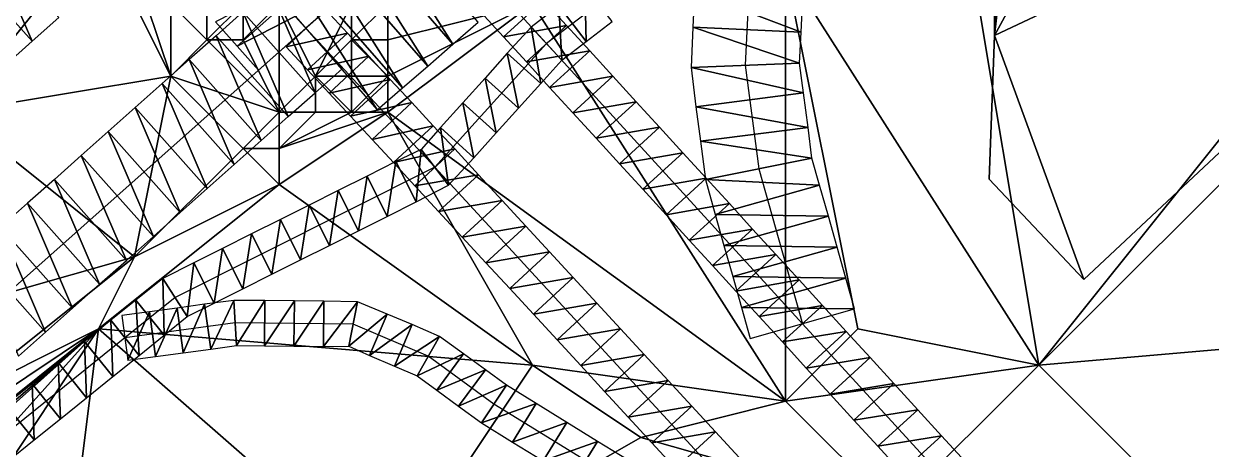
# Model space of a CAD drawing. Header units: metres. Extents: x -1103 to 901, y -902 to 905.
# Drawn here: x -854.1 to -788.5, y 797.3 to 820.9 of the extents above; entities that cross this region are included whole.
import ezdxf

# ---------------------------------------------------------------- set-up
doc = ezdxf.new("R2010")
doc.units = ezdxf.units.M
for name, color, linetype in [('OSM_BUILDING_FOOTPRINTS', 7, 'CONTINUOUS'), ('OSM_BUILDING_ROOFS', 1, 'CONTINUOUS'), ('OSM_BUILDING_WALLS', 8, 'CONTINUOUS'), ('OSM_PATH_AXES', 30, 'CONTINUOUS'), ('OSM_PATH_SURFACE', 30, 'CONTINUOUS'), ('OSM_ROAD_AXES', 2, 'CONTINUOUS'), ('OSM_ROAD_SURFACE', 9, 'CONTINUOUS'), ('OSM_TERRAIN', 3, 'CONTINUOUS')]:
    doc.layers.add(name, color=color, linetype=linetype)

msp = doc.modelspace()

# ---------------------------------------------------------------- linework, layer by layer
at = {"layer": 'OSM_BUILDING_FOOTPRINTS'}
msp.add_polyline3d([(-800.733, 812.288, 12.242), (-800.445, 820.25, 12.242), (-800.445, 828.08, 12.242), (-800.213, 835.28, 12.242), (-799.561, 838.387, 12.242), (-798.058, 841.417, 12.242), (-779.687, 858.371, 12.242), (-761.492, 838.62, 12.242), (-795.515, 806.736, 12.242), (-800.733, 812.288, 12.242)], close=True, dxfattribs=at)
at = {"layer": 'OSM_BUILDING_ROOFS'}
for points in [[(-800.445, 820.25, 36.642), (-761.492, 838.62, 36.642), (-779.687, 858.371, 36.642)], [(-800.445, 820.25, 36.642), (-779.687, 858.371, 36.642), (-798.058, 841.417, 36.642)], [(-800.445, 820.25, 36.642), (-798.058, 841.417, 36.642), (-799.561, 838.387, 36.642)], [(-800.445, 820.25, 36.642), (-795.515, 806.736, 36.642), (-761.492, 838.62, 36.642)], [(-800.445, 820.25, 36.642), (-799.561, 838.387, 36.642), (-800.213, 835.28, 36.642)], [(-800.445, 820.25, 36.642), (-800.213, 835.28, 36.642), (-800.445, 828.08, 36.642)], [(-800.445, 820.25, 36.642), (-800.733, 812.288, 36.642), (-795.515, 806.736, 36.642)]]:
    msp.add_3dface(points, dxfattribs=at)
at = {"layer": 'OSM_BUILDING_WALLS'}
for points in [[(-795.515, 806.736, 12.242), (-761.492, 838.62, 12.242), (-761.492, 838.62, 36.642)], [(-795.515, 806.736, 12.242), (-761.492, 838.62, 36.642), (-795.515, 806.736, 36.642)], [(-800.445, 828.08, 12.242), (-800.445, 820.25, 12.242), (-800.445, 820.25, 36.642)], [(-800.445, 828.08, 12.242), (-800.445, 820.25, 36.642), (-800.445, 828.08, 36.642)], [(-800.445, 820.25, 12.242), (-800.733, 812.288, 12.242), (-800.733, 812.288, 36.642)], [(-800.445, 820.25, 12.242), (-800.733, 812.288, 36.642), (-800.445, 820.25, 36.642)], [(-800.733, 812.288, 12.242), (-795.515, 806.736, 12.242), (-795.515, 806.736, 36.642)], [(-800.733, 812.288, 12.242), (-795.515, 806.736, 36.642), (-800.733, 812.288, 36.642)]]:
    msp.add_3dface(points, dxfattribs=at)
at = {"layer": 'OSM_PATH_AXES'}
for points in [[(-743.723, 900, 12.989), (-770.169, 875.767, 14), (-799.959, 848.816, 15.237), (-811.135, 840.223, 15.725), (-815.313, 832.913, 15.655), (-819.458, 824.22, 15.058), (-825.228, 819.797, 14.907), (-831.396, 812.951, 14.445), (-845.766, 805.74, 13.499), (-848.54, 803.506, 13.339), (-863.043, 791.817, 13.148), (-891.727, 764.799, 12.959), (-936.196, 727.021, 12.645), (-966.517, 700.147, 13.969), (-1004.088, 667.677, 15.854), (-1037.669, 636.678, 14.518), (-1061.015, 615.323, 13.861), (-1079.253, 598.535, 13.844), (-1081.375, 596.964, 13.862), (-1100, 583.18, 13.331)], [(-807.818, 787.328, 14.131), (-828.135, 799.846, 14.191), (-831.761, 802.5, 14.032), (-835.917, 804.27, 13.891), (-842.439, 804.336, 13.611), (-848.54, 803.506, 13.339)]]:
    msp.add_polyline3d(points, dxfattribs=at)
at = {"layer": 'OSM_PATH_SURFACE'}
for points in [[(-823.104, 823.001, 15.078), (-824.546, 821.895, 15.038), (-823.025, 819.911, 15.024)], [(-823.104, 823.001, 15.078), (-823.025, 819.911, 15.024), (-821.583, 821.016, 15.047)], [(-824.546, 821.895, 15.038), (-826.077, 820.714, 14.985), (-824.379, 818.879, 14.99)], [(-824.546, 821.895, 15.038), (-824.379, 818.879, 14.99), (-823.025, 819.911, 15.024)], [(-826.077, 820.714, 14.985), (-827.39, 819.264, 14.888), (-825.533, 817.591, 14.904)], [(-826.077, 820.714, 14.985), (-825.533, 817.591, 14.904), (-824.379, 818.879, 14.99)], [(-827.39, 819.264, 14.888), (-828.624, 817.895, 14.796), (-826.767, 816.222, 14.813)], [(-827.39, 819.264, 14.888), (-826.767, 816.222, 14.813), (-825.533, 817.591, 14.904)], [(-828.624, 817.895, 14.796), (-829.858, 816.526, 14.704), (-828, 814.853, 14.721)], [(-828.624, 817.895, 14.796), (-828, 814.853, 14.721), (-826.767, 816.222, 14.813)], [(-829.858, 816.526, 14.704), (-831.091, 815.157, 14.613), (-829.234, 813.483, 14.629)], [(-829.858, 816.526, 14.704), (-829.234, 813.483, 14.629), (-828, 814.853, 14.721)], [(-831.091, 815.157, 14.613), (-832.157, 813.943, 14.53), (-830.635, 811.959, 14.52)], [(-831.091, 815.157, 14.613), (-830.635, 811.959, 14.52), (-829.234, 813.483, 14.629)], [(-832.157, 813.943, 14.53), (-833.553, 813.267, 14.425), (-832.432, 811.033, 14.387)], [(-832.157, 813.943, 14.53), (-832.432, 811.033, 14.387), (-830.635, 811.959, 14.52)], [(-833.553, 813.267, 14.425), (-835.15, 812.466, 14.288), (-834.029, 810.231, 14.25)], [(-833.553, 813.267, 14.425), (-834.029, 810.231, 14.25), (-832.432, 811.033, 14.387)], [(-835.15, 812.466, 14.288), (-836.747, 811.665, 14.151), (-835.625, 809.43, 14.112)], [(-835.15, 812.466, 14.288), (-835.625, 809.43, 14.112), (-834.029, 810.231, 14.25)], [(-836.747, 811.665, 14.151), (-838.343, 810.864, 14.013), (-837.222, 808.629, 14.011)], [(-836.747, 811.665, 14.151), (-837.222, 808.629, 14.011), (-835.625, 809.43, 14.112)], [(-838.343, 810.864, 14.013), (-839.94, 810.062, 13.926), (-838.819, 807.828, 13.925)], [(-838.343, 810.864, 14.013), (-838.819, 807.828, 13.925), (-837.222, 808.629, 14.011)], [(-839.94, 810.062, 13.926), (-841.537, 809.261, 13.839), (-840.415, 807.027, 13.838)], [(-839.94, 810.062, 13.926), (-840.415, 807.027, 13.838), (-838.819, 807.828, 13.925)], [(-841.537, 809.261, 13.839), (-843.133, 808.46, 13.752), (-842.012, 806.226, 13.751)], [(-841.537, 809.261, 13.839), (-842.012, 806.226, 13.751), (-840.415, 807.027, 13.838)], [(-843.133, 808.46, 13.752), (-844.73, 807.659, 13.666), (-843.609, 805.424, 13.665)], [(-843.133, 808.46, 13.752), (-843.609, 805.424, 13.665), (-842.012, 806.226, 13.751)], [(-844.73, 807.659, 13.666), (-846.442, 806.792, 13.573), (-845.09, 804.689, 13.584)], [(-844.73, 807.659, 13.666), (-845.09, 804.689, 13.584), (-843.609, 805.424, 13.665)], [(-846.442, 806.792, 13.573), (-847.937, 805.597, 13.482), (-846.369, 803.65, 13.508)], [(-846.442, 806.792, 13.573), (-846.369, 803.65, 13.508), (-845.09, 804.689, 13.584)], [(-847.937, 805.597, 13.482), (-849.325, 804.48, 13.397), (-847.756, 802.533, 13.455)], [(-847.937, 805.597, 13.482), (-847.756, 802.533, 13.455), (-846.369, 803.65, 13.508)], [(-844.133, 805.367, 13.641), (-845.658, 805.16, 13.57), (-845.321, 802.683, 13.554)], [(-844.133, 805.367, 13.641), (-845.321, 802.683, 13.554), (-843.796, 802.89, 13.616)], [(-842.514, 805.584, 13.716), (-844.133, 805.367, 13.641), (-843.796, 802.89, 13.616)], [(-842.514, 805.584, 13.716), (-843.796, 802.89, 13.616), (-842.363, 803.088, 13.674)], [(-840.796, 805.569, 13.789), (-842.514, 805.584, 13.716), (-842.363, 803.088, 13.674)], [(-840.796, 805.569, 13.789), (-842.363, 803.088, 13.674), (-840.821, 803.069, 13.737)], [(-839.165, 805.553, 13.859), (-840.796, 805.569, 13.789), (-840.821, 803.069, 13.737)], [(-839.165, 805.553, 13.859), (-840.821, 803.069, 13.737), (-839.191, 803.053, 13.804)], [(-837.535, 805.536, 13.93), (-839.165, 805.553, 13.859), (-839.191, 803.053, 13.804)], [(-837.535, 805.536, 13.93), (-839.191, 803.053, 13.804), (-837.56, 803.036, 13.873)], [(-835.671, 805.495, 14.009), (-837.535, 805.536, 13.93), (-837.56, 803.036, 13.873)], [(-835.671, 805.495, 14.009), (-837.56, 803.036, 13.873), (-836.163, 803.044, 13.934)], [(-834.042, 804.83, 14.065), (-835.671, 805.495, 14.009), (-836.163, 803.044, 13.934)], [(-847.183, 804.952, 13.5), (-848.709, 804.745, 13.429), (-848.372, 802.268, 13.441)], [(-847.183, 804.952, 13.5), (-848.372, 802.268, 13.441), (-846.847, 802.475, 13.493)], [(-845.658, 805.16, 13.57), (-847.183, 804.952, 13.5), (-846.847, 802.475, 13.493)], [(-845.658, 805.16, 13.57), (-846.847, 802.475, 13.493), (-845.321, 802.683, 13.554)], [(-834.042, 804.83, 14.065), (-836.163, 803.044, 13.934), (-835.021, 802.53, 13.977)], [(-832.656, 804.24, 14.112), (-834.042, 804.83, 14.065), (-835.021, 802.53, 13.977)], [(-849.325, 804.48, 13.397), (-850.775, 803.311, 13.349), (-849.206, 801.364, 13.463)], [(-849.325, 804.48, 13.397), (-849.206, 801.364, 13.463), (-847.756, 802.533, 13.455)], [(-832.656, 804.24, 14.112), (-835.021, 802.53, 13.977), (-833.636, 801.94, 14.037)], [(-831.143, 803.587, 14.163), (-832.656, 804.24, 14.112), (-833.636, 801.94, 14.037)], [(-850.775, 803.311, 13.349), (-852.225, 802.142, 13.329), (-850.657, 800.195, 13.481)], [(-850.775, 803.311, 13.349), (-850.657, 800.195, 13.481), (-849.206, 801.364, 13.463)], [(-831.143, 803.587, 14.163), (-833.636, 801.94, 14.037), (-832.378, 801.414, 14.09)], [(-829.814, 802.624, 14.199), (-831.143, 803.587, 14.163), (-832.378, 801.414, 14.09)], [(-829.814, 802.624, 14.199), (-832.378, 801.414, 14.09), (-831.29, 800.607, 14.138)], [(-828.605, 801.74, 14.244), (-829.814, 802.624, 14.199), (-831.29, 800.607, 14.138)], [(-852.225, 802.142, 13.329), (-853.676, 800.973, 13.31), (-852.107, 799.026, 13.46)], [(-852.225, 802.142, 13.329), (-852.107, 799.026, 13.46), (-850.657, 800.195, 13.481)], [(-828.605, 801.74, 14.244), (-831.29, 800.607, 14.138), (-830.082, 799.722, 14.191)], [(-827.443, 800.887, 14.295), (-828.605, 801.74, 14.244), (-830.082, 799.722, 14.191)], [(-853.676, 800.973, 13.31), (-855.126, 799.804, 13.29), (-853.557, 797.857, 13.438)], [(-853.676, 800.973, 13.31), (-853.557, 797.857, 13.438), (-852.107, 799.026, 13.46)], [(-827.443, 800.887, 14.295), (-830.082, 799.722, 14.191), (-828.827, 798.805, 14.246)], [(-825.786, 799.867, 14.36), (-827.443, 800.887, 14.295), (-828.827, 798.805, 14.246)], [(-855.126, 799.804, 13.29), (-855.007, 796.688, 13.414), (-853.557, 797.857, 13.438)], [(-825.786, 799.867, 14.36), (-828.827, 798.805, 14.246), (-827.098, 797.739, 14.315)], [(-824.093, 798.824, 14.425), (-825.786, 799.867, 14.36), (-827.098, 797.739, 14.315)], [(-824.093, 798.824, 14.425), (-827.098, 797.739, 14.315), (-825.404, 796.696, 14.379)], [(-822.4, 797.781, 14.489), (-824.093, 798.824, 14.425), (-825.404, 796.696, 14.379)], [(-822.4, 797.781, 14.489), (-825.404, 796.696, 14.379), (-823.711, 795.652, 14.428)], [(-820.707, 796.738, 14.496), (-822.4, 797.781, 14.489), (-823.711, 795.652, 14.428)]]:
    msp.add_3dface(points, dxfattribs=at)
at = {"layer": 'OSM_ROAD_AXES'}
for points in [[(-808.869, 846.283, 15.685), (-811.135, 840.223, 15.725), (-812.594, 836.341, 15.743), (-813.854, 826.476, 15.188), (-814.229, 818.602, 14.986), (-813.489, 812.863, 14.92), (-811.068, 804.292, 14.83)], [(-838.648, 834.494, 15.4), (-831.551, 826.731, 15.381), (-825.228, 819.797, 14.907), (-811.068, 804.292, 14.83), (-764.928, 753.786, 13.168), (-675.103, 655.385, 11.211), (-644.461, 622.208, 8.88), (-643.19, 620.439, 8.946), (-597.703, 570.619, 12.345), (-502.252, 466.079, 12.351), (-457.418, 416.977, 14.011), (-369.163, 320.322, 16.335), (-349.653, 307.45, 14.764)], [(-838.526, 820.648, 14.021), (-846.872, 830.037, 13.274)], [(-831.551, 826.731, 15.381), (-838.526, 820.648, 14.021)], [(-838.526, 820.648, 14.021), (-1030.772, 649.639, 15.739), (-1086.018, 600.835, 14.046), (-1100, 588.483, 13.639)], [(-361.437, 301.467, 13.838), (-370.103, 315.434, 15.982), (-462.193, 414.766, 14.188), (-601.052, 564.337, 12.663), (-622.199, 587.24, 10.487), (-643.654, 610.475, 9.174), (-645.611, 612.908, 9.08), (-707.867, 679.725, 14.044), (-807.818, 787.328, 14.131), (-831.396, 812.951, 14.445), (-838.526, 820.648, 14.021)]]:
    msp.add_polyline3d(points, dxfattribs=at)
at = {"layer": 'OSM_ROAD_SURFACE'}
for points in [[(-836.89, 830.036, 15.051), (-838.284, 828.82, 14.648), (-830.398, 819.775, 14.89)], [(-836.89, 830.036, 15.051), (-830.398, 819.775, 14.89), (-829.003, 820.992, 14.949)], [(-838.284, 828.82, 14.648), (-839.679, 827.603, 14.55), (-831.792, 818.559, 14.776)], [(-838.284, 828.82, 14.648), (-831.792, 818.559, 14.776), (-830.398, 819.775, 14.89)], [(-839.679, 827.603, 14.55), (-841.074, 826.387, 14.466), (-833.187, 817.342, 14.663)], [(-839.679, 827.603, 14.55), (-833.187, 817.342, 14.663), (-831.792, 818.559, 14.776)], [(-841.074, 826.387, 14.466), (-842.469, 825.17, 14.371), (-834.582, 816.126, 14.585)], [(-841.074, 826.387, 14.466), (-834.582, 816.126, 14.585), (-833.187, 817.342, 14.663)], [(-853.659, 819.936, 12.896), (-856.196, 825.718, 13.072), (-857.66, 824.407, 12.973)], [(-853.659, 819.936, 12.896), (-852.194, 821.247, 12.991), (-856.196, 825.718, 13.072)], [(-855.123, 818.625, 12.8), (-853.659, 819.936, 12.896), (-857.66, 824.407, 12.973)], [(-837.102, 824.315, 15.15), (-843.526, 821.005, 14.665), (-842.334, 819.664, 14.163)], [(-835.91, 822.973, 14.744), (-837.102, 824.315, 15.15), (-842.334, 819.664, 14.163)], [(-835.91, 822.973, 14.744), (-842.334, 819.664, 14.163), (-841.142, 818.323, 13.978)], [(-840.52, 822.89, 14.574), (-842.01, 821.564, 14.575), (-838.022, 817.081, 14.346)], [(-840.52, 822.89, 14.574), (-838.022, 817.081, 14.346), (-836.532, 818.406, 14.458)], [(-817.038, 822.682, 15.068), (-817.132, 820.714, 15.043), (-811.139, 820.428, 15.068)], [(-817.038, 822.682, 15.068), (-811.139, 820.428, 15.068), (-811.045, 822.396, 15.055)], [(-836.237, 820.385, 14.088), (-837.426, 821.667, 14.087), (-839.626, 819.629, 14.035)], [(-828.866, 821.56, 15.02), (-827.601, 820.173, 14.879), (-825.384, 822.194, 15.009)], [(-827.601, 820.173, 14.879), (-824.12, 820.808, 14.997), (-825.384, 822.194, 15.009)], [(-842.01, 821.564, 14.575), (-843.5, 820.238, 14.572), (-839.513, 815.755, 14.192)], [(-842.01, 821.564, 14.575), (-839.513, 815.755, 14.192), (-838.022, 817.081, 14.346)], [(-836.237, 820.385, 14.088), (-839.626, 819.629, 14.035), (-838.438, 818.346, 14.034)], [(-835.049, 819.102, 14.436), (-836.237, 820.385, 14.088), (-838.438, 818.346, 14.034)], [(-827.601, 820.173, 14.879), (-826.336, 818.786, 14.882), (-824.12, 820.808, 14.997)], [(-826.336, 818.786, 14.882), (-822.833, 819.399, 14.988), (-824.12, 820.808, 14.997)], [(-817.132, 820.714, 15.043), (-817.227, 818.484, 15.015), (-811.232, 818.721, 15.058)], [(-817.132, 820.714, 15.043), (-811.232, 818.721, 15.058), (-811.139, 820.428, 15.068)], [(-843.5, 820.238, 14.572), (-844.991, 818.913, 14.17), (-841.003, 814.43, 14.046)], [(-843.5, 820.238, 14.572), (-841.003, 814.43, 14.046), (-839.513, 815.755, 14.192)], [(-835.049, 819.102, 14.436), (-838.438, 818.346, 14.034), (-837.25, 817.063, 14.361)], [(-833.861, 817.819, 14.772), (-835.049, 819.102, 14.436), (-837.25, 817.063, 14.361)], [(-826.336, 818.786, 14.882), (-825.048, 817.376, 14.886), (-822.833, 819.399, 14.988)], [(-825.048, 817.376, 14.886), (-821.546, 817.989, 14.98), (-822.833, 819.399, 14.988)], [(-844.991, 818.913, 14.17), (-846.481, 817.587, 13.691), (-842.493, 813.104, 13.791)], [(-844.991, 818.913, 14.17), (-842.493, 813.104, 13.791), (-841.003, 814.43, 14.046)], [(-817.227, 818.484, 15.015), (-811.007, 817.073, 15.039), (-811.232, 818.721, 15.058)], [(-817.227, 818.484, 15.015), (-816.958, 816.305, 14.989), (-811.007, 817.073, 15.039)], [(-833.861, 817.819, 14.772), (-837.25, 817.063, 14.361), (-836.061, 815.78, 14.657)], [(-832.672, 816.536, 14.567), (-833.861, 817.819, 14.772), (-836.061, 815.78, 14.657)], [(-825.048, 817.376, 14.886), (-823.761, 815.966, 14.889), (-821.546, 817.989, 14.98)], [(-823.761, 815.966, 14.889), (-820.259, 816.58, 14.971), (-821.546, 817.989, 14.98)], [(-846.481, 817.587, 13.691), (-847.971, 816.261, 13.514), (-843.983, 811.778, 13.641)], [(-846.481, 817.587, 13.691), (-843.983, 811.778, 13.641), (-842.493, 813.104, 13.791)], [(-816.958, 816.305, 14.989), (-810.76, 815.16, 15.017), (-811.007, 817.073, 15.039)], [(-832.672, 816.536, 14.567), (-836.061, 815.78, 14.657), (-834.873, 814.497, 14.373)], [(-831.484, 815.253, 14.571), (-832.672, 816.536, 14.567), (-834.873, 814.497, 14.373)], [(-823.761, 815.966, 14.889), (-822.474, 814.557, 14.893), (-820.259, 816.58, 14.971)], [(-822.474, 814.557, 14.893), (-818.971, 815.17, 14.962), (-820.259, 816.58, 14.971)], [(-847.971, 816.261, 13.514), (-849.462, 814.936, 13.337), (-845.474, 810.453, 13.491)], [(-847.971, 816.261, 13.514), (-845.474, 810.453, 13.491), (-843.983, 811.778, 13.641)], [(-816.958, 816.305, 14.989), (-816.711, 814.392, 14.967), (-810.76, 815.16, 15.017)], [(-831.484, 815.253, 14.571), (-834.873, 814.497, 14.373), (-833.685, 813.215, 14.384)], [(-830.294, 813.968, 14.575), (-831.484, 815.253, 14.571), (-833.685, 813.215, 14.384)], [(-822.474, 814.557, 14.893), (-821.187, 813.147, 14.896), (-818.971, 815.17, 14.962)], [(-821.187, 813.147, 14.896), (-817.684, 813.761, 14.953), (-818.971, 815.17, 14.962)], [(-816.711, 814.392, 14.967), (-810.548, 813.456, 14.997), (-810.76, 815.16, 15.017)], [(-849.462, 814.936, 13.337), (-850.952, 813.61, 13.159), (-846.964, 809.127, 13.341)], [(-849.462, 814.936, 13.337), (-846.964, 809.127, 13.341), (-845.474, 810.453, 13.491)], [(-816.711, 814.392, 14.967), (-816.43, 812.27, 14.943), (-810.548, 813.456, 14.997)], [(-830.294, 813.968, 14.575), (-833.685, 813.215, 14.384), (-832.498, 811.934, 14.396)], [(-828.982, 812.543, 14.579), (-830.294, 813.968, 14.575), (-832.498, 811.934, 14.396)], [(-821.187, 813.147, 14.896), (-819.899, 811.738, 14.899), (-817.684, 813.761, 14.953)], [(-819.899, 811.738, 14.899), (-816.397, 812.351, 14.944), (-817.684, 813.761, 14.953)], [(-850.952, 813.61, 13.159), (-852.442, 812.284, 12.982), (-848.454, 807.801, 13.215)], [(-850.952, 813.61, 13.159), (-848.454, 807.801, 13.215), (-846.964, 809.127, 13.341)], [(-816.43, 812.27, 14.943), (-810.118, 811.964, 14.982), (-810.548, 813.456, 14.997)], [(-828.982, 812.543, 14.579), (-832.498, 811.934, 14.396), (-831.19, 810.512, 14.409)], [(-827.672, 811.12, 14.581), (-828.982, 812.543, 14.579), (-831.19, 810.512, 14.409)], [(-852.442, 812.284, 12.982), (-853.932, 810.959, 12.918), (-849.945, 806.476, 13.154)], [(-852.442, 812.284, 12.982), (-849.945, 806.476, 13.154), (-848.454, 807.801, 13.215)], [(-819.899, 811.738, 14.899), (-818.612, 810.328, 14.903), (-816.397, 812.351, 14.944)], [(-818.612, 810.328, 14.903), (-815.109, 810.942, 14.935), (-816.397, 812.351, 14.944)], [(-816.43, 812.27, 14.943), (-815.892, 810.333, 14.922), (-810.118, 811.964, 14.982)], [(-815.892, 810.333, 14.922), (-809.633, 810.25, 14.964), (-810.118, 811.964, 14.982)], [(-827.672, 811.12, 14.581), (-831.19, 810.512, 14.409), (-829.88, 809.088, 14.417)], [(-826.363, 809.696, 14.583), (-827.672, 811.12, 14.581), (-829.88, 809.088, 14.417)], [(-853.932, 810.959, 12.918), (-855.423, 809.633, 12.9), (-851.435, 805.15, 13.102)], [(-853.932, 810.959, 12.918), (-851.435, 805.15, 13.102), (-849.945, 806.476, 13.154)], [(-818.612, 810.328, 14.903), (-817.325, 808.919, 14.895), (-815.109, 810.942, 14.935)], [(-817.325, 808.919, 14.895), (-813.822, 809.532, 14.926), (-815.109, 810.942, 14.935)], [(-815.892, 810.333, 14.922), (-815.407, 808.619, 14.904), (-809.633, 810.25, 14.964)], [(-815.407, 808.619, 14.904), (-809.149, 808.536, 14.946), (-809.633, 810.25, 14.964)], [(-855.423, 809.633, 12.9), (-856.913, 808.307, 12.883), (-852.925, 803.824, 13.053)], [(-855.423, 809.633, 12.9), (-852.925, 803.824, 13.053), (-851.435, 805.15, 13.102)], [(-826.363, 809.696, 14.583), (-829.88, 809.088, 14.417), (-828.57, 807.665, 14.42)], [(-825.053, 808.273, 14.585), (-826.363, 809.696, 14.583), (-828.57, 807.665, 14.42)], [(-817.325, 808.919, 14.895), (-816.037, 807.509, 14.886), (-813.822, 809.532, 14.926)], [(-816.037, 807.509, 14.886), (-812.535, 808.123, 14.917), (-813.822, 809.532, 14.926)], [(-815.407, 808.619, 14.904), (-814.923, 806.905, 14.886), (-809.149, 808.536, 14.946)], [(-814.923, 806.905, 14.886), (-808.665, 806.822, 14.928), (-809.149, 808.536, 14.946)], [(-856.913, 808.307, 12.883), (-854.415, 802.499, 13.005), (-852.925, 803.824, 13.053)], [(-825.053, 808.273, 14.585), (-828.57, 807.665, 14.42), (-827.26, 806.241, 14.422)], [(-823.743, 806.849, 14.587), (-825.053, 808.273, 14.585), (-827.26, 806.241, 14.422)], [(-816.037, 807.509, 14.886), (-814.75, 806.1, 14.877), (-812.535, 808.123, 14.917)], [(-814.75, 806.1, 14.877), (-811.248, 806.713, 14.909), (-812.535, 808.123, 14.917)], [(-823.743, 806.849, 14.587), (-827.26, 806.241, 14.422), (-825.95, 804.818, 14.424)], [(-822.433, 805.426, 14.59), (-823.743, 806.849, 14.587), (-825.95, 804.818, 14.424)], [(-814.923, 806.905, 14.886), (-814.439, 805.191, 14.868), (-808.665, 806.822, 14.928)], [(-814.75, 806.1, 14.877), (-813.463, 804.69, 14.868), (-811.248, 806.713, 14.909)], [(-814.439, 805.191, 14.868), (-808.181, 805.108, 14.907), (-808.665, 806.822, 14.928)], [(-813.463, 804.69, 14.868), (-809.96, 805.304, 14.9), (-811.248, 806.713, 14.909)], [(-822.433, 805.426, 14.59), (-825.95, 804.818, 14.424), (-824.64, 803.394, 14.426)], [(-821.123, 804.002, 14.592), (-822.433, 805.426, 14.59), (-824.64, 803.394, 14.426)], [(-814.439, 805.191, 14.868), (-813.955, 803.477, 14.85), (-808.181, 805.108, 14.907)], [(-813.463, 804.69, 14.868), (-812.175, 803.281, 14.86), (-809.96, 805.304, 14.9)], [(-812.175, 803.281, 14.86), (-808.642, 803.861, 14.891), (-809.96, 805.304, 14.9)], [(-821.123, 804.002, 14.592), (-824.64, 803.394, 14.426), (-823.331, 801.971, 14.428)], [(-819.813, 802.579, 14.594), (-821.123, 804.002, 14.592), (-823.331, 801.971, 14.428)], [(-812.175, 803.281, 14.86), (-810.857, 801.837, 14.851), (-808.642, 803.861, 14.891)], [(-810.857, 801.837, 14.851), (-807.324, 802.418, 14.741), (-808.642, 803.861, 14.891)], [(-819.813, 802.579, 14.594), (-823.331, 801.971, 14.428), (-822.021, 800.547, 14.466)], [(-818.503, 801.155, 14.596), (-819.813, 802.579, 14.594), (-822.021, 800.547, 14.466)], [(-810.857, 801.837, 14.851), (-809.539, 800.394, 14.712), (-807.324, 802.418, 14.741)], [(-809.539, 800.394, 14.712), (-806.006, 800.975, 14.559), (-807.324, 802.418, 14.741)], [(-818.503, 801.155, 14.596), (-822.021, 800.547, 14.466), (-820.711, 799.124, 14.518)], [(-817.193, 799.732, 14.639), (-818.503, 801.155, 14.596), (-820.711, 799.124, 14.518)], [(-809.539, 800.394, 14.712), (-808.22, 798.951, 14.586), (-806.006, 800.975, 14.559)], [(-808.22, 798.951, 14.586), (-804.687, 799.532, 14.43), (-806.006, 800.975, 14.559)], [(-817.193, 799.732, 14.639), (-820.711, 799.124, 14.518), (-819.401, 797.7, 14.528)], [(-815.883, 798.308, 14.616), (-817.193, 799.732, 14.639), (-819.401, 797.7, 14.528)], [(-808.22, 798.951, 14.586), (-806.902, 797.508, 14.46), (-804.687, 799.532, 14.43)], [(-806.902, 797.508, 14.46), (-803.369, 798.089, 14.304), (-804.687, 799.532, 14.43)], [(-815.883, 798.308, 14.616), (-819.401, 797.7, 14.528), (-818.091, 796.277, 14.433)], [(-814.573, 796.885, 14.485), (-815.883, 798.308, 14.616), (-818.091, 796.277, 14.433)], [(-806.902, 797.508, 14.46), (-805.584, 796.065, 14.335), (-803.369, 798.089, 14.304)], [(-805.584, 796.065, 14.335), (-802.051, 796.646, 14.233), (-803.369, 798.089, 14.304)]]:
    msp.add_3dface(points, dxfattribs=at)
at = {"layer": 'OSM_TERRAIN'}
for points in [[(-798, 802, 14.14), (-752, 806, 13.856), (-744, 856, 13.931)], [(-744, 856, 13.931), (-758, 852, 14.383), (-798, 802, 14.14)], [(-802, 826, 14.368), (-798, 802, 14.14), (-758, 852, 14.383)], [(-866, 818, 12.451), (-850, 826, 12.971), (-856, 828, 13.224)], [(-858, 816, 12.565), (-850, 826, 12.971), (-866, 818, 12.451)], [(-858, 816, 12.565), (-846, 818, 13.698), (-850, 826, 12.971)], [(-846, 818, 13.698), (-848, 824, 14.255), (-850, 826, 12.971)], [(-812, 824, 15.068), (-798, 802, 14.14), (-802, 826, 14.368)], [(-846, 818, 13.698), (-846, 822, 13.959), (-848, 824, 14.255)], [(-812, 800, 14.77), (-812, 824, 15.068), (-826, 822, 14.95)], [(-812, 800, 14.77), (-808, 804, 14.847), (-812, 824, 15.068)], [(-808, 804, 14.847), (-798, 802, 14.14), (-812, 824, 15.068)], [(-846, 818, 13.698), (-844, 820, 14.595), (-846, 822, 13.959)], [(-844, 820, 14.595), (-844, 822, 14.595), (-846, 822, 13.959)], [(-844, 820, 14.595), (-842, 820, 13.961), (-842, 822, 14.679)], [(-844, 820, 14.595), (-842, 822, 14.679), (-844, 822, 14.595)], [(-840, 816, 13.881), (-840, 822, 14.036), (-842, 820, 13.961)], [(-842, 820, 13.961), (-840, 822, 14.036), (-842, 822, 14.679)], [(-840, 816, 13.881), (-838, 818, 13.987), (-840, 822, 14.036)], [(-840, 822, 14.036), (-838, 818, 13.987), (-836, 822, 14.045)], [(-838, 818, 13.987), (-836, 820, 14.045), (-836, 822, 14.045)], [(-836, 820, 14.045), (-834, 820, 14.844), (-834, 822, 15.266)], [(-836, 820, 14.045), (-834, 822, 15.266), (-836, 822, 14.045)], [(-834, 816, 14.449), (-812, 800, 14.77), (-826, 822, 14.95)], [(-834, 816, 14.449), (-826, 822, 14.95), (-834, 818, 14.757)], [(-834, 818, 14.757), (-826, 822, 14.95), (-834, 820, 14.844)], [(-834, 820, 14.844), (-826, 822, 14.95), (-834, 822, 15.266)], [(-846, 818, 13.698), (-840, 816, 13.881), (-844, 820, 14.595)], [(-840, 816, 13.881), (-842, 820, 13.961), (-844, 820, 14.595)], [(-838, 818, 13.987), (-836, 818, 14.757), (-836, 820, 14.045)], [(-836, 818, 14.757), (-834, 818, 14.757), (-836, 820, 14.045)], [(-834, 818, 14.757), (-834, 820, 14.844), (-836, 820, 14.045)], [(-848, 808, 13.18), (-846, 818, 13.698), (-858, 816, 12.565)], [(-848, 808, 13.18), (-842, 814, 13.805), (-846, 818, 13.698)], [(-842, 814, 13.805), (-840, 816, 13.881), (-846, 818, 13.698)], [(-840, 816, 13.881), (-838, 816, 14.679), (-838, 818, 13.987)], [(-838, 816, 14.679), (-836, 816, 14.679), (-838, 818, 13.987)], [(-836, 816, 14.679), (-836, 818, 14.757), (-838, 818, 13.987)], [(-836, 816, 14.679), (-834, 816, 14.449), (-834, 818, 14.757)], [(-836, 816, 14.679), (-834, 818, 14.757), (-836, 818, 14.757)], [(-862, 804, 12.767), (-848, 808, 13.18), (-858, 816, 12.565)], [(-842, 814, 13.805), (-840, 814, 14.42), (-840, 816, 13.881)], [(-826, 802, 14.27), (-834, 816, 14.449), (-840, 812, 13.886)], [(-840, 812, 13.886), (-834, 816, 14.449), (-840, 814, 14.42)], [(-840, 814, 14.42), (-838, 816, 14.679), (-840, 816, 13.881)], [(-840, 814, 14.42), (-836, 816, 14.679), (-838, 816, 14.679)], [(-840, 814, 14.42), (-834, 816, 14.449), (-836, 816, 14.679)], [(-826, 802, 14.27), (-812, 800, 14.77), (-834, 816, 14.449)], [(-848, 808, 13.18), (-840, 812, 13.886), (-842, 814, 13.805)], [(-840, 812, 13.886), (-840, 814, 14.42), (-842, 814, 13.805)], [(-850, 804, 13.277), (-840, 812, 13.886), (-848, 808, 13.18)], [(-850, 804, 13.277), (-826, 802, 14.27), (-840, 812, 13.886)], [(-862, 804, 12.767), (-858, 800, 12.786), (-848, 808, 13.18)], [(-858, 800, 12.786), (-850, 804, 13.277), (-848, 808, 13.18)], [(-780, 784, 14), (-752, 806, 13.856), (-798, 802, 14.14)], [(-868, 784, 13.136), (-862, 786, 13.44), (-850, 804, 13.277)], [(-868, 784, 13.136), (-850, 804, 13.277), (-868, 788, 13.089)], [(-868, 788, 13.089), (-850, 804, 13.277), (-864, 792, 13.113)], [(-864, 792, 13.113), (-850, 804, 13.277), (-860, 796, 13.139)], [(-862, 786, 13.44), (-852, 788, 13.834), (-850, 804, 13.277)], [(-860, 796, 13.139), (-850, 804, 13.277), (-856, 800, 13.148)], [(-856, 800, 13.148), (-850, 804, 13.277), (-858, 800, 12.786)], [(-852, 788, 13.834), (-834, 790, 13.989), (-850, 804, 13.277)], [(-834, 790, 13.989), (-826, 802, 14.27), (-850, 804, 13.277)], [(-812, 800, 14.77), (-798, 802, 14.14), (-808, 804, 14.847)], [(-834, 790, 13.989), (-820, 798, 14.498), (-826, 802, 14.27)], [(-820, 798, 14.498), (-812, 800, 14.77), (-826, 802, 14.27)], [(-806, 794, 14.222), (-798, 802, 14.14), (-812, 800, 14.77)], [(-806, 794, 14.222), (-780, 784, 14), (-798, 802, 14.14)], [(-820, 798, 14.498), (-806, 794, 14.222), (-812, 800, 14.77)], [(-834, 790, 13.989), (-806, 794, 14.222), (-820, 798, 14.498)]]:
    msp.add_3dface(points, dxfattribs=at)

doc.saveas('drawing.dxf')
